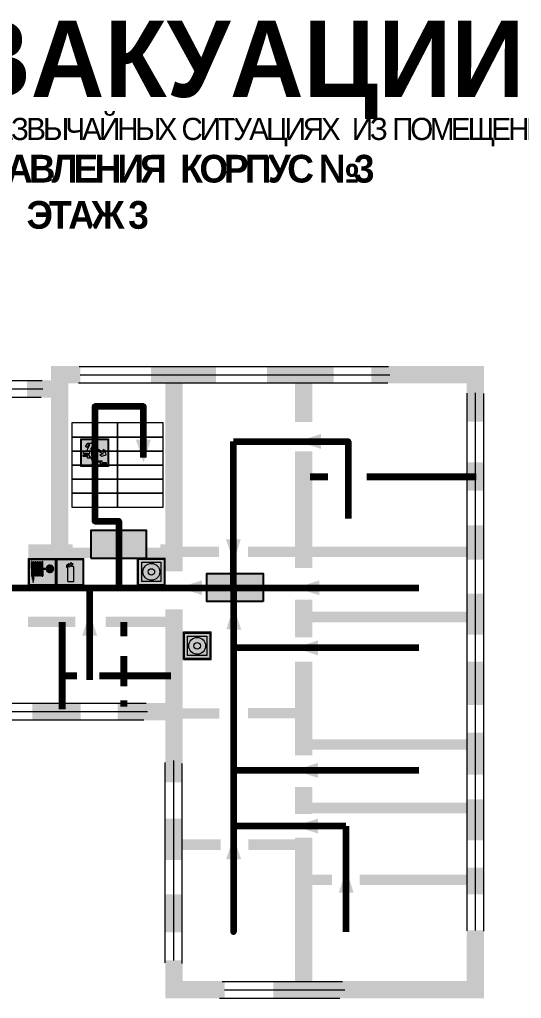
# Model space of a CAD drawing. Header units: millimetres. Extents: x 13810 to 67229, y 12374 to 21950.
# Drawn here: x 17582.3 to 17727.1, y 19581.7 to 19864.2 of the extents above; entities that cross this region are included whole.
import ezdxf

# ---------------------------------------------------------------- set-up
doc = ezdxf.new("R2010")
doc.units = ezdxf.units.MM
doc.layers.add('План_Штампы', color=7, linetype='Continuous')
doc.styles.add('обычный', font='arial.ttf')

# ---------------------------------------------------------------- blocks, each defined once
blk = doc.blocks.new('A$C7B4425F7')
at = {"true_color": 0xffffff}
blk.add_hatch(color=7, dxfattribs=at).paths.add_polyline_path([(0, 0), (-16, 0), (-16, -8), (0, -8)])
h = blk.add_hatch(color=126)
h.paths.add_polyline_path([(-0.2, -0.2), (-15.8, -0.2), (-15.8, -7.8), (-0.2, -7.8)])
h.paths.add_polyline_path([(-11.76, -2.03), (-11.76, -3.66), (-11.17, -3.66, -0.568275), (-11.17, -6.18), (-12.58, -6.18), (-12.58, -2.03)], flags=16)
h.paths.add_polyline_path([(-13.33, -4.12, -0.495768), (-13.59, -6.18), (-15.03, -6.18), (-15.03, -2.03), (-13.59, -2.03, -0.487973)], flags=16)
h.paths.add_polyline_path([(-10.25, -2.03), (-9.48, -2.03), (-9.48, -6.18), (-10.25, -6.18)], flags=16)
h.paths.add_polyline_path([(-13.84, -3.69), (-14.24, -3.69), (-14.24, -3.03), (-13.9, -3.03, -0.692621)], flags=0)
h.paths.add_polyline_path([(-9.15, -2.03), (-8.4, -2.03), (-8.04, -3.07), (-7.68, -2.03), (-6.93, -2.03), (-7.64, -4.1), (-6.93, -6.18), (-7.68, -6.18), (-8.04, -5.14), (-8.4, -6.18), (-9.15, -6.18), (-8.44, -4.1)], flags=16)
h.paths.add_polyline_path([(-11.76, -4.46), (-11.42, -4.46, -0.692621), (-11.36, -5.12), (-11.76, -5.12)], flags=0)
h.paths.add_polyline_path([(-13.9, -5.2), (-14.24, -5.2), (-14.24, -4.55), (-13.84, -4.55, -0.708038)], flags=0)
edge = h.paths.add_edge_path(flags=16)
edge.add_ellipse((-5.51, -4.08), major_axis=(0, 2.05), ratio=0.586184, start_angle=0, end_angle=360)
edge = h.paths.add_edge_path(flags=0)
edge.add_ellipse((-5.51, -4.08), major_axis=(0, 1.14), ratio=0.454828, start_angle=0, end_angle=360)
h.paths.add_polyline_path([(-4.13, -4.96, 0.377264), (-3.48, -4.52, 0.0555), (-3.16, -2.03), (-1.66, -2.03), (-1.66, -4.96), (-0.96, -4.96), (-0.96, -7.01), (-1.75, -7.01), (-1.75, -6.18), (-3.3, -6.18), (-3.3, -7.02), (-4.13, -7.02)], flags=16)
h.paths.add_polyline_path([(-2.73, -2.91), (-2.28, -2.91), (-2.28, -4.96), (-3.05, -4.96, 0.079136)], flags=0)
at = {"color": 126}
blk.add_lwpolyline([(-16, -8), (0, -8), (0, 0), (-16, 0)], close=True, dxfattribs=at)
blk = doc.blocks.new('вниз')
at = {"lineweight": 0, "true_color": 0xffffff}
h = blk.add_hatch(color=7, dxfattribs=at)
h.dxf.hatch_style = 1
h.paths.add_polyline_path([(40994.51, -4472.22), (40986.51, -4472.22), (40986.51, -4480.22), (40994.51, -4480.22)])
h.paths.add_polyline_path([(40994.31, -4472.42), (40994.31, -4480.01), (40986.71, -4480.01), (40986.71, -4472.42)], flags=16)
h.paths.add_polyline_path([(40988.43, -4473.53), (40989.43, -4473.53), (40990.19, -4473.96), (40990.19, -4474.6), (40991, -4474.6), (40991, -4475.06), (40989.73, -4475.06), (40989.73, -4474.46), (40989.3, -4475.18), (40990.17, -4475.7), (40990.17, -4477.11), (40989.63, -4477.11), (40989.63, -4476.01), (40988.94, -4475.59), (40988.94, -4476.46), (40988.94, -4476.46), (40987.47, -4476.46), (40987.26, -4476.46), (40987.26, -4475.92), (40988.4, -4475.92), (40988.4, -4475.2), (40989.1, -4473.99), (40988.66, -4473.99), (40988.24, -4474.7), (40987.86, -4474.47), (40988.41, -4473.56)], flags=0)
h.paths.add_polyline_path([(40990.55, -4473.29, -1), (40989.69, -4473.29, -1)], flags=0)
h.paths.add_polyline_path([(40988.85, -4476.89), (40988.85, -4477.43), (40990.1, -4477.43), (40990.1, -4477.99), (40991.34, -4477.99), (40991.34, -4478.54), (40992.59, -4478.54), (40992.59, -4479.09), (40993.83, -4479.09), (40993.83, -4479.52), (40992.17, -4479.52), (40992.17, -4478.97), (40990.91, -4478.97), (40990.91, -4478.41), (40989.68, -4478.41), (40989.68, -4477.86), (40988.43, -4477.86), (40988.43, -4477.31), (40987.6, -4477.31), (40987.18, -4477.31), (40987.18, -4476.89)], flags=0)
h.paths.add_polyline_path([(40991.61, -4475.33), (40993.12, -4476.2), (40992.9, -4475.27), (40993.48, -4475.6), (40993.83, -4476.88), (40992.56, -4477.22), (40991.97, -4476.88), (40992.9, -4476.61), (40991.38, -4475.74), (40991.58, -4475.39)], flags=0)
h.paths.add_polyline_path([(40990.19, -4473.96), (40989.43, -4473.53), (40988.43, -4473.53), (40988.41, -4473.56), (40987.86, -4474.47), (40988.24, -4474.7), (40988.66, -4473.99), (40989.1, -4473.99), (40988.4, -4475.2), (40988.4, -4475.92), (40987.26, -4475.92), (40987.26, -4476.46), (40987.47, -4476.46), (40988.94, -4476.46), (40988.94, -4476.27), (40988.94, -4475.59), (40989.63, -4476.01), (40989.63, -4477.11), (40990.17, -4477.11), (40990.17, -4475.7), (40989.3, -4475.18), (40989.73, -4474.46), (40989.73, -4475.06), (40991, -4475.06), (40991, -4474.6), (40990.19, -4474.6)], flags=0)
h.paths.add_polyline_path([(40990.55, -4473.29, 1), (40989.69, -4473.29, 1)], flags=0)
h.paths.add_polyline_path([(40991.61, -4475.33), (40991.58, -4475.39), (40991.38, -4475.74), (40992.9, -4476.61), (40991.97, -4476.88), (40992.56, -4477.22), (40993.83, -4476.88), (40993.48, -4475.6), (40992.9, -4475.27), (40993.12, -4476.2)], flags=0)
h.paths.add_polyline_path([(40990.1, -4477.43), (40988.85, -4477.43), (40988.85, -4476.89), (40987.18, -4476.89), (40987.18, -4477.31), (40987.6, -4477.31), (40988.43, -4477.31), (40988.43, -4477.86), (40989.68, -4477.86), (40989.68, -4478.41), (40990.91, -4478.41), (40990.91, -4478.97), (40992.17, -4478.97), (40992.17, -4479.52), (40993.83, -4479.52), (40993.83, -4479.09), (40992.59, -4479.09), (40992.59, -4478.54), (40991.34, -4478.54), (40991.34, -4477.99), (40990.1, -4477.99)], flags=0)
at = {"lineweight": 0}
h = blk.add_hatch(color=126, dxfattribs=at)
h.dxf.hatch_style = 1
h.paths.add_polyline_path([(40994.31, -4472.42), (40986.71, -4472.42), (40986.71, -4480.01), (40994.31, -4480.01)])
h.paths.add_polyline_path([(40988.43, -4473.53), (40989.43, -4473.53), (40990.19, -4473.96), (40990.19, -4474.6), (40991, -4474.6), (40991, -4475.06), (40989.73, -4475.06), (40989.73, -4474.46), (40989.3, -4475.18), (40990.17, -4475.7), (40990.17, -4477.11), (40989.63, -4477.11), (40989.63, -4476.01), (40988.94, -4475.59), (40988.94, -4476.46), (40988.94, -4476.46), (40987.47, -4476.46), (40987.26, -4476.46), (40987.26, -4475.92), (40988.4, -4475.92), (40988.4, -4475.2), (40989.1, -4473.99), (40988.66, -4473.99), (40988.24, -4474.7), (40987.86, -4474.47), (40988.41, -4473.56)], flags=16)
h.paths.add_polyline_path([(40990.55, -4473.29, -1), (40989.69, -4473.29, -1)], flags=16)
h.paths.add_polyline_path([(40988.85, -4476.89), (40988.85, -4477.43), (40990.1, -4477.43), (40990.1, -4477.99), (40991.34, -4477.99), (40991.34, -4478.54), (40992.59, -4478.54), (40992.59, -4479.09), (40993.83, -4479.09), (40993.83, -4479.52), (40992.17, -4479.52), (40992.17, -4478.97), (40990.91, -4478.97), (40990.91, -4478.41), (40989.68, -4478.41), (40989.68, -4477.86), (40988.43, -4477.86), (40988.43, -4477.31), (40987.6, -4477.31), (40987.18, -4477.31), (40987.18, -4476.89)], flags=16)
h.paths.add_polyline_path([(40991.61, -4475.33), (40993.12, -4476.2), (40992.9, -4475.27), (40993.48, -4475.6), (40993.83, -4476.88), (40992.56, -4477.22), (40991.97, -4476.88), (40992.9, -4476.61), (40991.38, -4475.74), (40991.58, -4475.39)], flags=16)
at = {"lineweight": 0, "true_color": 0xffffff}
h = blk.add_hatch(color=7, dxfattribs=at)
h.dxf.hatch_style = 1
h.paths.add_polyline_path([(40989.73, -4474.46), (40989.73, -4475.06), (40991, -4475.06), (40991, -4474.6), (40990.19, -4474.6), (40990.19, -4473.96), (40989.43, -4473.53), (40988.43, -4473.53), (40988.41, -4473.56), (40987.86, -4474.47), (40988.24, -4474.7), (40988.66, -4473.99), (40989.1, -4473.99), (40988.4, -4475.2), (40988.4, -4475.92), (40987.26, -4475.92), (40987.26, -4476.46), (40987.47, -4476.46), (40988.94, -4476.46), (40988.94, -4475.59), (40989.63, -4476.01), (40989.63, -4477.11), (40990.17, -4477.11), (40990.17, -4475.7), (40989.3, -4475.18)])
h.paths.add_polyline_path([(40989.69, -4473.29, 1), (40990.55, -4473.29, 1)])
h.paths.add_polyline_path([(40991.61, -4475.33), (40991.58, -4475.39), (40991.38, -4475.74), (40992.9, -4476.61), (40991.97, -4476.88), (40992.56, -4477.22), (40993.83, -4476.88), (40993.48, -4475.6), (40992.9, -4475.27), (40993.12, -4476.2)])
h.paths.add_polyline_path([(40990.1, -4477.43), (40988.85, -4477.43), (40988.85, -4476.89), (40987.18, -4476.89), (40987.18, -4477.31), (40987.6, -4477.31), (40988.43, -4477.31), (40988.43, -4477.86), (40989.68, -4477.86), (40989.68, -4478.41), (40990.91, -4478.41), (40990.91, -4478.97), (40992.17, -4478.97), (40992.17, -4479.52), (40993.83, -4479.52), (40993.83, -4479.09), (40992.59, -4479.09), (40992.59, -4478.54), (40991.34, -4478.54), (40991.34, -4477.99), (40990.1, -4477.99)])
at = {"color": 126, "lineweight": 0}
for points in [[(40986.51, -4472.22), (40994.51, -4472.22), (40994.51, -4480.22), (40986.51, -4480.22)], [(40986.71, -4472.42), (40994.31, -4472.42), (40994.31, -4480.01), (40986.71, -4480.01)]]:
    blk.add_lwpolyline(points, close=True, dxfattribs=at)
for points in [[(40987.47, -4476.46), (40987.26, -4476.46), (40987.26, -4475.92), (40988.4, -4475.92), (40988.4, -4475.2), (40989.1, -4473.99), (40988.66, -4473.99), (40988.24, -4474.7), (40987.86, -4474.47), (40988.41, -4473.56), (40988.43, -4473.53), (40989.43, -4473.53), (40990.19, -4473.96), (40990.19, -4474.6), (40991, -4474.6), (40991, -4475.06), (40989.73, -4475.06), (40989.73, -4474.46), (40989.3, -4475.18), (40990.17, -4475.7), (40990.17, -4477.11), (40989.63, -4477.11), (40989.63, -4476.01), (40988.94, -4475.59), (40988.94, -4476.46)], [(40987.6, -4477.31), (40987.18, -4477.31), (40987.18, -4476.89), (40988.85, -4476.89), (40988.85, -4477.43), (40990.1, -4477.43), (40990.1, -4477.99), (40991.34, -4477.99), (40991.34, -4478.54), (40992.59, -4478.54), (40992.59, -4479.09), (40993.83, -4479.09), (40993.83, -4479.52), (40992.17, -4479.52), (40992.17, -4478.97), (40990.91, -4478.97), (40990.91, -4478.41), (40989.68, -4478.41), (40989.68, -4477.86), (40988.43, -4477.86), (40988.43, -4477.31), (40987.6, -4477.31)], [(40987.47, -4476.46), (40988.94, -4476.46), (40988.94, -4476.27)], [(40991.58, -4475.39), (40991.38, -4475.74), (40992.9, -4476.61), (40991.97, -4476.88), (40992.56, -4477.22), (40993.83, -4476.88), (40993.48, -4475.6), (40992.9, -4475.27), (40993.12, -4476.2), (40991.61, -4475.33), (40991.58, -4475.39)]]:
    blk.add_lwpolyline(points, dxfattribs=at)
blk.add_circle((40990.12, -4473.29), 0.432, dxfattribs=at)
blk = doc.blocks.new('A$C32E8229D')
at = {"true_color": 0xffffff}
blk.add_hatch(color=7, dxfattribs=at).paths.add_polyline_path([(0, 0), (0, -8), (16, -8), (16, 0)])
h = blk.add_hatch(color=126)
h.paths.add_polyline_path([(0.2, -0.2), (15.8, -0.2), (15.8, -7.8), (0.2, -7.8)])
h.paths.add_polyline_path([(13.49, -2.05), (12.08, -2.05), (11.37, -2.63, 0.162397), (11.29, -2.84), (11.29, -3.63), (10.35, -3.63), (10.35, -4.05), (11.68, -4.05), (11.68, -3.48), (12.26, -4.28), (11.29, -5.1), (11.29, -6.78), (11.85, -6.78), (11.85, -5.44), (12.8, -4.64), (12.8, -5.94), (14.46, -5.94), (14.46, -5.39), (13.45, -5.39), (13.45, -3.97), (12.46, -2.59), (13.15, -2.59), (13.69, -3.34), (14.18, -3)], flags=16)
h.paths.add_polyline_path([(10.74, -1.82, 1), (11.8, -1.82, 1)], flags=16)
h.paths.add_polyline_path([(9.39, -3.59), (5.99, -3.59), (6.56, -3.03), (5.91, -3.03), (5.1, -3.83), (5.91, -4.64), (6.56, -4.64), (5.99, -4.09), (9.39, -4.09)], flags=16)
h.paths.add_polyline_path([(4.29, -1.08), (1.72, -1.08), (1.72, -6.6), (4.29, -6.6)], flags=16)
at = {"color": 126}
blk.add_lwpolyline([(16, -8), (0, -8), (0, 0), (16, 0)], close=True, dxfattribs=at)
blk = doc.blocks.new('A$C54414219')
at = {"true_color": 0xffffff}
h = blk.add_hatch(color=7, dxfattribs=at)
h.paths.add_polyline_path([(2.39, -9.45), (2.39, -18.3), (11.23, -18.3), (11.23, -9.45)], flags=0)
h.paths.add_polyline_path([(10.71, -13.87, -1), (2.92, -13.87, -1)], flags=0)
h.paths.add_polyline_path([(8.3, -13.87, -1), (5.33, -13.87, -1)], flags=0)
h.paths.add_polyline_path([(0.41, -7.47), (0.41, -20.27), (13.21, -20.27), (13.21, -7.47)])
h.paths.add_polyline_path([(0.92, -19.77), (12.71, -19.77), (12.71, -7.98), (0.92, -7.98)], flags=16)
h.paths.add_polyline_path([(11.23, -9.45), (11.23, -18.3), (2.39, -18.3), (2.39, -9.45)], flags=0)
at = {"lineweight": 5}
h = blk.add_hatch(color=242, dxfattribs=at)
h.paths.add_polyline_path([(12.71, -7.98), (0.92, -7.98), (0.92, -19.77), (12.71, -19.77)])
h.paths.add_polyline_path([(11.23, -18.3), (2.39, -18.3), (2.39, -9.45), (11.23, -9.45)], flags=16)
h.paths.add_polyline_path([(10.71, -13.87, -1), (2.92, -13.87, -1)], flags=0)
h.paths.add_polyline_path([(8.3, -13.87, -1), (5.33, -13.87, -1)], flags=0)
at = {"true_color": 0xffffff}
h = blk.add_hatch(color=7, dxfattribs=at)
h.paths.add_polyline_path([(2.39, -9.45), (2.39, -18.3), (11.23, -18.3), (11.23, -9.45)])
h.paths.add_polyline_path([(10.71, -13.87, -1), (2.92, -13.87, -1)], flags=16)
h.paths.add_polyline_path([(8.3, -13.87, -1), (5.33, -13.87, -1)], flags=0)
at = {"lineweight": 5}
h = blk.add_hatch(color=242, dxfattribs=at)
h.paths.add_polyline_path([(2.92, -13.87, 1), (10.71, -13.87, 1)])
h.paths.add_polyline_path([(8.3, -13.87, -1), (5.33, -13.87, -1)], flags=16)
at = {"color": 242, "lineweight": 5}
for p, q in [((0.41, -20.27), (0.41, -7.47)), ((0.41, -7.47), (13.21, -7.47)), ((0.41, -7.47), (13.21, -7.47)), ((13.21, -20.27), (13.21, -7.47)), ((0.41, -20.27), (13.21, -20.27))]:
    blk.add_line(p, q, dxfattribs=at)
for points in [[(0.92, -7.98), (12.71, -7.98), (12.71, -19.77), (0.92, -19.77)], [(2.39, -9.45), (11.23, -9.45), (11.23, -18.3), (2.39, -18.3)]]:
    blk.add_lwpolyline(points, close=True, dxfattribs=at)
for radius in [3.89, 1.49]:
    blk.add_circle((6.81, -13.87), radius, dxfattribs=at)
blk = doc.blocks.new('A$C37112FD5')
at = {"true_color": 0xf5f5ff}
h = blk.add_hatch(color=7, dxfattribs=at)
h.dxf.hatch_style = 1
h.paths.add_polyline_path([(12.8, -7.4), (0, -7.4), (0, -20.2), (12.8, -20.2)])
h.paths.add_polyline_path([(12.29, -7.91), (12.29, -19.69), (0.51, -19.69), (0.51, -7.91)], flags=16)
h.paths.add_polyline_path([(4.98, -9.04, -0.42597), (5.17, -9.22), (5.17, -12.25), (5.17, -15.29, -0.432244), (4.98, -15.47), (4.83, -15.47, -0.42597), (4.64, -15.29), (4.64, -12.25), (4.64, -9.22, -0.432244), (4.83, -9.04)], flags=0)
h.paths.add_polyline_path([(4.28, -9.22), (4.28, -12.25), (4.28, -15.29, -0.432244), (4.09, -15.47), (3.94, -15.47, -0.42597), (3.75, -15.29), (3.75, -12.25), (3.75, -9.22, -0.432244), (3.94, -9.04), (4.09, -9.04, -0.42597)], flags=0)
h.paths.add_polyline_path([(5.72, -9.04), (5.87, -9.04, -0.42597), (6.06, -9.22), (6.06, -12.25), (6.06, -15.29, -0.432244), (5.87, -15.47), (5.72, -15.47, -0.42597), (5.53, -15.29), (5.53, -12.25), (5.53, -9.22, -0.432244)], flags=0)
h.paths.add_polyline_path([(6.42, -8.9), (6.5, -8.9, -0.42597), (6.69, -9.08), (6.69, -12.03), (8.21, -12.03, -15.824349), (8.21, -12.47), (6.69, -12.47), (6.69, -15.42, -0.432244), (6.5, -15.6), (6.42, -15.6)], flags=0)
h.paths.add_polyline_path([(3.39, -9.22), (3.39, -12.25), (3.39, -15.29, -0.432244), (3.2, -15.47), (3.05, -15.47, -0.42597), (2.85, -15.29), (2.85, -12.25), (2.85, -9.22, -0.432244), (3.05, -9.04), (3.2, -9.04, -0.42597)], flags=0)
h.paths.add_polyline_path([(2.5, -9.22), (2.5, -16.71), (1.96, -16.71), (1.96, -9.22, -0.432244), (2.15, -9.04), (2.31, -9.04, -0.42597)], flags=0)
h.paths.add_polyline_path([(1.61, -8.9), (1.61, -15.6), (1.57, -15.6, -0.42597), (1.37, -15.42), (1.37, -12.03), (1.37, -9.09, -0.432244), (1.57, -8.9)], flags=0)
h.paths.add_polyline_path([(9.76, -10.81), (9.76, -12.03), (8.49, -12.03, -0.336371)], flags=0)
h.paths.add_polyline_path([(8.49, -12.47), (9.76, -12.47), (9.76, -13.7, -0.336371)], flags=0)
h.paths.add_polyline_path([(10.11, -10.81, -0.336371), (11.38, -12.03), (10.11, -12.03)], flags=0)
h.paths.add_polyline_path([(10.11, -12.47), (11.38, -12.47, -0.336371), (10.11, -13.7)], flags=0)
h.paths.add_polyline_path([(2.5, -16.84), (2.5, -17.05), (1.97, -17.05), (1.97, -16.84)], flags=0)
h.paths.add_polyline_path([(2.5, -17.24, -0.033778), (2.24, -18.6, -0.033778), (1.97, -17.24)], flags=0)
h = blk.add_hatch(color=242)
h.dxf.hatch_style = 1
h.paths.add_polyline_path([(12.29, -7.91), (0.51, -7.91), (0.51, -19.69), (12.29, -19.69)])
h.paths.add_polyline_path([(6.42, -15.6), (6.42, -8.9), (6.5, -8.9, -0.42597), (6.69, -9.08), (6.69, -12.03), (8.21, -12.03, -15.824349), (8.21, -12.47), (6.69, -12.47), (6.69, -15.42, -0.432244), (6.5, -15.6)], flags=16)
h.paths.add_polyline_path([(5.87, -15.47), (5.72, -15.47, -0.42597), (5.53, -15.29), (5.53, -12.25), (5.53, -9.22, -0.432244), (5.72, -9.04), (5.87, -9.04, -0.42597), (6.06, -9.22), (6.06, -12.25), (6.06, -15.29, -0.432244)], flags=16)
h.paths.add_polyline_path([(4.98, -15.47), (4.83, -15.47, -0.42597), (4.64, -15.29), (4.64, -12.25), (4.64, -9.22, -0.432244), (4.83, -9.04), (4.98, -9.04, -0.42597), (5.17, -9.22), (5.17, -12.25), (5.17, -15.29, -0.432244)], flags=16)
h.paths.add_polyline_path([(4.09, -15.47), (3.94, -15.47, -0.42597), (3.75, -15.29), (3.75, -12.25), (3.75, -9.22, -0.432244), (3.94, -9.04), (4.09, -9.04, -0.42597), (4.28, -9.22), (4.28, -12.25), (4.28, -15.29, -0.432244)], flags=16)
h.paths.add_polyline_path([(3.2, -15.47), (3.05, -15.47, -0.42597), (2.85, -15.29), (2.85, -12.25), (2.85, -9.22, -0.432244), (3.05, -9.04), (3.2, -9.04, -0.42597), (3.39, -9.22), (3.39, -12.25), (3.39, -15.29, -0.432244)], flags=16)
h.paths.add_polyline_path([(2.5, -17.05), (1.97, -17.05), (1.97, -16.84), (2.5, -16.84)], flags=16)
h.paths.add_polyline_path([(2.5, -17.24, -0.033778), (2.24, -18.6, -0.033778), (1.97, -17.24)], flags=16)
h.paths.add_polyline_path([(2.5, -16.71), (1.96, -16.71), (1.96, -9.22, -0.432244), (2.15, -9.04), (2.31, -9.04, -0.42597), (2.5, -9.22)], flags=16)
h.paths.add_polyline_path([(1.61, -15.6), (1.57, -15.6, -0.42597), (1.37, -15.42), (1.37, -12.03), (1.37, -9.09, -0.432244), (1.57, -8.9), (1.61, -8.9)], flags=16)
h.paths.add_polyline_path([(8.49, -12.47), (9.76, -12.47), (9.76, -13.7, -0.336371)], flags=0)
h.paths.add_polyline_path([(10.11, -13.7), (10.11, -12.47), (11.38, -12.47, -0.336371)], flags=0)
h.paths.add_polyline_path([(8.49, -12.03, -0.336371), (9.76, -10.81), (9.76, -12.03)], flags=0)
h.paths.add_polyline_path([(10.11, -12.03), (10.11, -10.81, -0.336371), (11.38, -12.03)], flags=0)
h = blk.add_hatch(color=7, dxfattribs=at)
h.dxf.hatch_style = 1
h.paths.add_polyline_path([(1.61, -8.9), (1.57, -8.9, 0.432244), (1.37, -9.09), (1.37, -12.03), (1.37, -15.42, 0.42597), (1.57, -15.6), (1.61, -15.6)])
h.paths.add_polyline_path([(2.5, -9.22, 0.42597), (2.31, -9.04), (2.15, -9.04, 0.432244), (1.96, -9.22), (1.96, -16.71), (2.5, -16.71)])
h.paths.add_polyline_path([(2.5, -16.84), (1.97, -16.84), (1.97, -17.05), (2.5, -17.05)])
h.paths.add_polyline_path([(2.5, -17.24), (1.97, -17.24, 0.033778), (2.24, -18.6, 0.033778)])
h.paths.add_polyline_path([(3.39, -12.25), (3.39, -9.22, 0.42597), (3.2, -9.04), (3.05, -9.04, 0.432244), (2.85, -9.22), (2.85, -12.25), (2.85, -15.29, 0.42597), (3.05, -15.47), (3.2, -15.47, 0.432244), (3.39, -15.29)])
h.paths.add_polyline_path([(4.28, -12.25), (4.28, -9.22, 0.42597), (4.09, -9.04), (3.94, -9.04, 0.432244), (3.75, -9.22), (3.75, -12.25), (3.75, -15.29, 0.42597), (3.94, -15.47), (4.09, -15.47, 0.432244), (4.28, -15.29)])
h.paths.add_polyline_path([(5.17, -12.25), (5.17, -9.22, 0.42597), (4.98, -9.04), (4.83, -9.04, 0.432244), (4.64, -9.22), (4.64, -12.25), (4.64, -15.29, 0.42597), (4.83, -15.47), (4.98, -15.47, 0.432244), (5.17, -15.29)])
h.paths.add_polyline_path([(6.06, -12.25), (6.06, -9.22, 0.42597), (5.87, -9.04), (5.72, -9.04, 0.432244), (5.53, -9.22), (5.53, -12.25), (5.53, -15.29, 0.42597), (5.72, -15.47), (5.87, -15.47, 0.432244), (6.06, -15.29)])
h.paths.add_polyline_path([(6.69, -12.47), (8.21, -12.47, 15.824349), (8.21, -12.03), (6.69, -12.03), (6.69, -9.08, 0.42597), (6.5, -8.9), (6.42, -8.9), (6.42, -15.6), (6.5, -15.6, 0.432244), (6.69, -15.42)])
h.paths.add_polyline_path([(8.49, -12.47), (9.76, -12.47), (9.76, -13.7, -0.336371)], flags=16)
h.paths.add_polyline_path([(8.49, -12.03, -0.336371), (9.76, -10.81), (9.76, -12.03)], flags=16)
h.paths.add_polyline_path([(10.11, -12.47), (11.38, -12.47, -0.336371), (10.11, -13.7)], flags=16)
h.paths.add_polyline_path([(10.11, -12.03), (10.11, -10.81, -0.336371), (11.38, -12.03)], flags=16)
h = blk.add_hatch(color=242)
h.dxf.hatch_style = 1
h.paths.add_polyline_path([(9.76, -10.81, 0.336371), (8.49, -12.03), (9.76, -12.03)])
h.paths.add_polyline_path([(10.11, -10.81), (10.11, -12.03), (11.38, -12.03, 0.336371)])
h.paths.add_polyline_path([(11.38, -12.47), (10.11, -12.47), (10.11, -13.7, 0.336371)])
h.paths.add_polyline_path([(9.76, -12.47), (8.49, -12.47, 0.336371), (9.76, -13.7)])
at = {"color": 242, "lineweight": 5}
for p, q in [((0, -20.2), (0, -7.4)), ((0, -7.4), (12.8, -7.4)), ((1.57, -8.9), (1.61, -8.9)), ((1.61, -8.9), (1.61, -15.6)), ((2.15, -9.04), (2.31, -9.04)), ((3.05, -9.04), (3.2, -9.04)), ((3.94, -9.04), (4.09, -9.04)), ((4.83, -9.04), (4.98, -9.04)), ((5.72, -9.04), (5.87, -9.04)), ((6.42, -8.9), (6.42, -15.6)), ((6.5, -8.9), (6.42, -8.9)), ((12.8, -20.2), (12.8, -7.4)), ((1.37, -12.03), (1.37, -9.08)), ((1.37, -12.03), (1.37, -15.42)), ((1.96, -16.71), (1.96, -9.22)), ((2.5, -16.71), (2.5, -9.22)), ((2.85, -12.25), (2.85, -9.22)), ((2.85, -12.25), (2.85, -15.29)), ((3.39, -12.25), (3.39, -9.22)), ((3.39, -12.25), (3.39, -15.29)), ((3.75, -12.25), (3.75, -9.22)), ((3.75, -12.25), (3.75, -15.29)), ((4.28, -12.25), (4.28, -9.22)), ((4.28, -12.25), (4.28, -15.29)), ((4.64, -12.25), (4.64, -9.22)), ((4.64, -12.25), (4.64, -15.29)), ((5.17, -12.25), (5.17, -9.22)), ((5.17, -12.25), (5.17, -15.29)), ((5.53, -12.25), (5.53, -9.22)), ((5.53, -12.25), (5.53, -15.29)), ((6.06, -12.25), (6.06, -9.22)), ((6.06, -12.25), (6.06, -15.29)), ((6.69, -12.03), (6.69, -9.08)), ((8.21, -12.03), (6.69, -12.03)), ((8.21, -12.47), (6.69, -12.47)), ((6.69, -12.47), (6.69, -15.42)), ((9.76, -12.03), (8.49, -12.03)), ((9.76, -12.47), (8.49, -12.47)), ((9.76, -10.81), (9.76, -12.03)), ((9.76, -12.47), (9.76, -13.7)), ((10.11, -10.81), (10.11, -12.03)), ((11.38, -12.03), (10.11, -12.03)), ((11.38, -12.47), (10.11, -12.47)), ((10.11, -12.47), (10.11, -13.7)), ((1.57, -15.6), (1.61, -15.6)), ((1.96, -16.71), (2.5, -16.71)), ((1.97, -16.84), (2.5, -16.84)), ((1.97, -17.05), (1.97, -16.84)), ((2.5, -17.05), (1.97, -17.05)), ((1.97, -17.24), (2.5, -17.24)), ((2.5, -16.84), (2.5, -17.05)), ((3.05, -15.47), (3.2, -15.47)), ((3.94, -15.47), (4.09, -15.47)), ((4.83, -15.47), (4.98, -15.47)), ((5.72, -15.47), (5.87, -15.47)), ((6.42, -15.6), (6.5, -15.6)), ((0, -20.2), (12.8, -20.2))]:
    blk.add_line(p, q, dxfattribs=at)
blk.add_lwpolyline([(0.51, -7.91), (12.29, -7.91), (12.29, -19.69), (0.51, -19.69)], close=True, dxfattribs=at)
for centre, radius, start, end in [((1.56, -9.09), 0.182, 87.1027, 180.6071), ((2.15, -9.22), 0.182, 87.1027, 180.6071), ((2.32, -9.22), 0.182, 359.3929, 92.8973), ((3.04, -9.22), 0.182, 87.1027, 180.6071), ((3.21, -9.22), 0.182, 359.3929, 92.8973), ((3.93, -9.22), 0.182, 87.1027, 180.6071), ((4.1, -9.22), 0.182, 359.3929, 92.8973), ((4.82, -9.22), 0.182, 87.1027, 180.6071), ((4.99, -9.22), 0.182, 359.3929, 92.8973), ((5.71, -9.22), 0.182, 87.1027, 180.6071), ((5.88, -9.22), 0.182, 359.3929, 92.8973), ((6.51, -9.09), 0.182, 359.3929, 92.8973), ((9.93, -12.25), 1.74, 187.2319, 172.7681), ((9.93, -12.25), 1.46, 96.9927, 171.3585), ((9.93, -12.25), 1.46, 188.6415, 263.0073), ((9.93, -12.25), 1.46, 8.6415, 83.0073), ((9.93, -12.25), 1.46, 276.9927, 351.3585), ((1.56, -15.42), 0.182, 179.3929, 272.8973), ((12.17, -15.98), 10.27, 187.041, 194.7793), ((-7.7, -15.98), 10.27, 345.2207, 352.959), ((3.04, -15.29), 0.182, 179.3929, 272.8973), ((3.21, -15.29), 0.182, 267.1027, 0.6071), ((3.93, -15.29), 0.182, 179.3929, 272.8973), ((4.1, -15.29), 0.182, 267.1027, 0.6071), ((4.82, -15.29), 0.182, 179.3929, 272.8973), ((4.99, -15.29), 0.182, 267.1027, 0.6071), ((5.71, -15.29), 0.182, 179.3929, 272.8973), ((5.88, -15.29), 0.182, 267.1027, 0.6071), ((6.51, -15.42), 0.182, 267.1027, 0.6071)]:
    blk.add_arc(centre, radius, start, end, dxfattribs=at)
blk = doc.blocks.new('A$C3AD82952')
at = {"true_color": 0xf5f5ff}
h = blk.add_hatch(color=7, dxfattribs=at)
h.dxf.hatch_style = 1
h.paths.add_polyline_path([(8.21, 8.73, 0.414214), (7.89, 9.05), (7.22, 9.05), (7.22, 9.92), (7.59, 9.92, 1), (7.57, 10.36), (7.22, 10.36), (7.22, 10.6), (6.43, 10.6), (6.43, 10.36), (6.01, 10.36), (4.74, 9.59), (4.74, 8.69), (4.98, 8.73), (4.98, 9.26), (6.12, 9.91), (6.43, 9.91), (6.43, 9.05), (5.76, 9.05, 0.414214), (5.44, 8.73), (5.44, 2.2), (8.21, 2.2)], flags=0)
h.paths.add_polyline_path([(12.8, 12.8), (0, 12.8), (0, 0), (12.8, 0)])
h.paths.add_polyline_path([(0.51, 12.29), (12.29, 12.29), (12.29, 0.51), (0.51, 0.51)], flags=16)
h.paths.add_polyline_path([(4.74, 9.59), (6.01, 10.36), (6.43, 10.36), (6.43, 10.6), (7.22, 10.6), (7.22, 10.36), (7.59, 10.36, -0.94586), (7.59, 9.92), (7.22, 9.92), (7.22, 9.05), (7.89, 9.05, -0.414214), (8.21, 8.73), (8.21, 2.2), (5.44, 2.2), (5.44, 8.73, -0.414214), (5.76, 9.05), (6.43, 9.05), (6.43, 9.91), (6.12, 9.91), (4.98, 9.26), (4.98, 8.73), (4.74, 8.69)], flags=0)
h = blk.add_hatch(color=242)
h.dxf.hatch_style = 1
h.paths.add_polyline_path([(12.29, 12.29), (0.51, 12.29), (0.51, 0.51), (12.29, 0.51)])
h.paths.add_polyline_path([(4.74, 8.69), (4.74, 9.59), (6.01, 10.36), (6.43, 10.36), (6.43, 10.6), (7.22, 10.6), (7.22, 10.36), (7.59, 10.36, -0.94586), (7.59, 9.92), (7.22, 9.92), (7.22, 9.05), (7.89, 9.05, -0.414214), (8.21, 8.73), (8.21, 2.2), (5.44, 2.2), (5.44, 8.73, -0.414214), (5.76, 9.05), (6.43, 9.05), (6.43, 9.91), (6.12, 9.91), (4.98, 9.26), (4.98, 8.73)], flags=16)
h = blk.add_hatch(color=7, dxfattribs=at)
h.dxf.hatch_style = 1
h.paths.add_polyline_path([(8.21, 8.73, 0.414214), (7.89, 9.05), (7.22, 9.05), (7.22, 9.92), (7.59, 9.92, 1), (7.57, 10.36), (7.22, 10.36), (7.22, 10.6), (6.43, 10.6), (6.43, 10.36), (6.01, 10.36), (4.74, 9.59), (4.74, 8.69), (4.98, 8.73), (4.98, 9.26), (6.12, 9.91), (6.43, 9.91), (6.43, 9.05), (5.76, 9.05, 0.414214), (5.44, 8.73), (5.44, 2.2), (8.21, 2.2)])
at = {"color": 242, "lineweight": 5}
for p, q in [((0, 0), (0, 12.8)), ((0, 12.8), (12.8, 12.8)), ((6.01, 10.36), (4.74, 9.59)), ((4.74, 9.59), (4.74, 8.69)), ((4.98, 9.26), (6.12, 9.91)), ((4.98, 8.73), (4.98, 9.26)), ((5.76, 9.05), (6.43, 9.05)), ((6.01, 10.36), (6.43, 10.36)), ((6.12, 9.91), (6.43, 9.91)), ((7.22, 10.6), (6.43, 10.6)), ((6.43, 10.6), (6.43, 10.36)), ((6.43, 9.91), (6.43, 9.05)), ((7.22, 10.36), (7.22, 10.6)), ((7.59, 10.36), (7.22, 10.36)), ((7.22, 9.05), (7.22, 9.92)), ((7.59, 9.92), (7.22, 9.92)), ((7.89, 9.05), (7.22, 9.05)), ((12.8, 0), (12.8, 12.8)), ((4.74, 8.69), (4.98, 8.73)), ((5.44, 2.2), (5.44, 8.73)), ((8.21, 2.2), (8.21, 8.73)), ((0, 0), (12.8, 0)), ((5.44, 2.2), (8.21, 2.2))]:
    blk.add_line(p, q, dxfattribs=at)
blk.add_lwpolyline([(0.51, 12.29), (12.29, 12.29), (12.29, 0.51), (0.51, 0.51)], close=True, dxfattribs=at)
for centre, radius, start, end in [((5.76, 8.73), 0.32, 90, 180), ((7.58, 10.14), 0.223, 273.1875, 86.8125), ((7.89, 8.73), 0.32, 0, 90)]:
    blk.add_arc(centre, radius, start, end, dxfattribs=at)

msp = doc.modelspace()

# ---------------------------------------------------------------- linework, layer by layer
at = {"lineweight": 0}
for points, const_width in [([(17584.44, 19757.64), (17593.88, 19757.64), (17593.88, 19761.74), (17599.79, 19761.74)], 5), ([(17620.17, 19761.74), (17638.94, 19761.74)], 5), ([(17626.81, 19761.74), (17626.81, 19705.02)], 5), ([(17653.66, 19761.74), (17672.9, 19761.74)], 5), ([(17664.29, 19761.74), (17664.29, 19748.06)], 5), ([(17683.74, 19761.74), (17713.84, 19761.74), (17713.84, 19748.16)], 5), ([(17593.88, 19757.64), (17593.88, 19710.3)], 5), ([(17664.29, 19739.66), (17664.29, 19705.92)], 5), ([(17713.84, 19736.44), (17713.84, 19728.25)], 5), ([(17713.84, 19718.3), (17713.84, 19708.35)], 5), ([(17584.82, 19710.3), (17597.58, 19710.3)], 5), ([(17597.58, 19710.3), (17604.01, 19710.3)], 3), ([(17616.4, 19710.3), (17625.34, 19710.3)], 3), ([(17622.85, 19710.3), (17626.81, 19710.3)], 5), ([(17627.54, 19710.6), (17639.78, 19710.6)], 3), ([(17648.21, 19710.6), (17662.75, 19710.6)], 3), ([(17664.04, 19710.6), (17712.99, 19710.6)], 3), ([(17713.84, 19698.55), (17713.84, 19686.74)], 5), ([(17664.29, 19696.81), (17664.29, 19685.96)], 5), ([(17610.62, 19664.49), (17626.81, 19664.49), (17626.81, 19663.9), (17626.81, 19694.05)], 5), ([(17584.69, 19690.38), (17598.39, 19690.38)], 3), ([(17607.11, 19690.38), (17626.42, 19690.38)], 3), ([(17663.95, 19691.81), (17712.51, 19691.81)], 3), ([(17594.54, 19690.38), (17594.54, 19665.14), (17594.54, 19674.82), (17598.84, 19674.82)], 2), ([(17612.35, 19690.38), (17612.35, 19686.21)], 2), ([(17612.35, 19671.83), (17612.35, 19680.59)], 2), ([(17664.29, 19678.89), (17664.29, 19666.98)], 5), ([(17713.84, 19678.9), (17713.84, 19666.4)], 5), ([(17605.3, 19674.82), (17625.98, 19674.82)], 2), ([(17664.29, 19672.01), (17664.29, 19651.92)], 5), ([(17585.97, 19664.49), (17599.95, 19664.49)], 5), ([(17612.35, 19665.89), (17612.35, 19667.76)], 2), ([(17626.81, 19644.07), (17626.81, 19663.9)], 5), ([(17625.46, 19663.95), (17639.9, 19663.95)], 3), ([(17648.19, 19664.04), (17662.63, 19664.04)], 3), ([(17713.84, 19658.39), (17713.84, 19646.31)], 5), ([(17662.91, 19655.01), (17714.54, 19655.01)], 3), ([(17664.29, 19642.69), (17664.29, 19634.96)], 5), ([(17713.84, 19639.15), (17713.84, 19627.39)], 5), ([(17663.58, 19636.67), (17672.11, 19636.67)], 3), ([(17670.97, 19636.67), (17715.22, 19636.67)], 3), ([(17626.81, 19621.68), (17626.81, 19633.64)], 5), ([(17664.29, 19628.08), (17664.29, 19624.55)], 5), ([(17626.81, 19626.1), (17640.26, 19626.1)], 3), ([(17648.27, 19626.1), (17664.28, 19626.1)], 3), ([(17664.29, 19624.55), (17664.29, 19584.21)], 5), ([(17713.84, 19619.47), (17713.84, 19611.8)], 5), ([(17664.19, 19615.91), (17672.4, 19615.91)], 3), ([(17680.46, 19615.91), (17713.76, 19615.91)], 3), ([(17626.81, 19600.81), (17626.81, 19611.75)], 5), ([(17713.84, 19601.32), (17713.84, 19584.21), (17655.49, 19584.21)], 5), ([(17641.43, 19584.21), (17626.81, 19584.21), (17626.81, 19592.67)], 5)]:
    msp.add_lwpolyline(points, dxfattribs=dict(at, const_width=const_width))
for points in [[(17599.43, 19764.09), (17688.76, 19764.09)], [(17457, 19760.03), (17588.75, 19760.03)], [(17599.79, 19761.74), (17689.12, 19761.74)], [(17457.25, 19757.64), (17589.01, 19757.64)], [(17599.24, 19759.39), (17688.57, 19759.39)], [(17456.72, 19755.22), (17588.48, 19755.22)], [(17711.44, 19601.21), (17711.44, 19756.39)], [(17713.84, 19601.32), (17713.84, 19756.5)], [(17716.29, 19601.13), (17716.29, 19756.31)], [(17426.86, 19666.93), (17618.78, 19666.93)], [(17427.3, 19664.49), (17619.22, 19664.49)], [(17426.22, 19662.09), (17618.15, 19662.09)], [(17624.33, 19592.02), (17624.33, 19649.77)], [(17626.81, 19592.67), (17626.81, 19650.41)], [(17629.24, 19591.77), (17629.24, 19649.51)], [(17640.76, 19586.63), (17675.46, 19586.63)], [(17639.97, 19581.82), (17674.67, 19581.82)], [(17641.43, 19584.21), (17676.12, 19584.21)]]:
    msp.add_lwpolyline(points, dxfattribs=at)
at = {"color": 126, "lineweight": 100, "true_color": 0x008754}
for points in [[(17618, 19737.83), (17618, 19752.59), (17603.97, 19752.59), (17603.97, 19719.46), (17610.88, 19719.46), (17610.88, 19700.24)], [(17644.01, 19700.24), (17644.01, 19742.43)], [(17644.01, 19742.43), (17677.11, 19742.43), (17677.11, 19720.28)], [(17394.23, 19700.24), (17697.5, 19700.24)], [(17602.47, 19700.24), (17602.47, 19673.64)], [(17644.01, 19700.24), (17644.01, 19600.98), (17644.01, 19600.98)], [(17697.5, 19682.88), (17644.01, 19682.88)], [(17697.5, 19647.51), (17644.01, 19647.51)], [(17676.47, 19631.45), (17644.01, 19631.45)], [(17676.47, 19631.45), (17676.47, 19600.98)]]:
    msp.add_lwpolyline(points, dxfattribs=at)
at = {"lineweight": 0}
for points in [[(17597.36, 19743.75), (17610.55, 19743.75), (17610.55, 19747.81), (17597.36, 19747.81)], [(17610.55, 19743.75), (17623.74, 19743.75), (17623.74, 19747.81), (17610.55, 19747.81)], [(17597.36, 19739.69), (17610.55, 19739.69), (17610.55, 19743.75), (17597.36, 19743.75)], [(17610.55, 19739.69), (17623.74, 19739.69), (17623.74, 19743.75), (17610.55, 19743.75)], [(17597.36, 19735.64), (17610.55, 19735.64), (17610.55, 19739.69), (17597.36, 19739.69)], [(17610.55, 19735.64), (17623.74, 19735.64), (17623.74, 19739.69), (17610.55, 19739.69)], [(17597.36, 19731.58), (17610.55, 19731.58), (17610.55, 19735.64), (17597.36, 19735.64)], [(17610.55, 19731.58), (17623.74, 19731.58), (17623.74, 19735.64), (17610.55, 19735.64)], [(17597.36, 19727.52), (17610.55, 19727.52), (17610.55, 19731.58), (17597.36, 19731.58)], [(17610.55, 19727.52), (17623.74, 19727.52), (17623.74, 19731.58), (17610.55, 19731.58)], [(17597.36, 19723.46), (17610.55, 19723.46), (17610.55, 19727.52), (17597.36, 19727.52)], [(17610.55, 19723.46), (17623.74, 19723.46), (17623.74, 19727.52), (17610.55, 19727.52)]]:
    msp.add_lwpolyline(points, close=True, dxfattribs=at)
at = {"lineweight": 100, "const_width": 2}
for points in [[(17671.3, 19732.26), (17666.12, 19732.26)], [(17714.04, 19732.26), (17682.42, 19732.26)]]:
    msp.add_lwpolyline(points, dxfattribs=at)
at = {"layer": 'План_Штампы', "color": 126, "true_color": 0x008754}
for points in [[(17615.86, 19742.99), (17620.15, 19742.99), (17618.03, 19736.4)], [(17669.24, 19744.62), (17669.24, 19740.33), (17662.65, 19742.45)], [(17641.84, 19714.26), (17646.13, 19714.26), (17644.01, 19707.67)], [(17634.96, 19702.42), (17634.95, 19698.13), (17628.36, 19700.25)], [(17668.74, 19702.37), (17668.73, 19698.08), (17662.14, 19700.2)], [(17646.23, 19688.19), (17641.94, 19688.2), (17644.05, 19694.79)], [(17604.65, 19686.44), (17600.35, 19686.44), (17602.47, 19693.03)], [(17668.35, 19685.04), (17668.35, 19680.75), (17661.76, 19682.87)], [(17668.35, 19649.68), (17668.35, 19645.39), (17661.76, 19647.51)], [(17668.35, 19633.62), (17668.35, 19629.33), (17661.76, 19631.44)], [(17646.21, 19621.88), (17641.91, 19621.89), (17644.03, 19628.47)], [(17678.68, 19612.24), (17674.39, 19612.24), (17676.5, 19618.83)]]:
    msp.add_solid(points, dxfattribs=at)

# ---------------------------------------------------------------- block references
at = {"color": 126, "true_color": 0x008754}
msp.add_blockref('вниз', (-23386.53, 24215.46), dxfattribs=at)
for name, p, xscale, yscale, zscale in [('A$C54414219', (17616.05, 19713.49), 0.625, 0.625, 0.625), ('A$C37112FD5', (17584.82, 19713.35), 0.6249984004534781, 0.6249984004534781, 0.6249984004534781), ('A$C3AD82952', (17592.82, 19700.72), 0.625, 0.625, 0.625), ('A$C54414219', (17629.28, 19692.16), 0.625, 0.625, 0.625)]:
    msp.add_blockref(name, p, dxfattribs=dict(xscale=xscale, yscale=yscale, zscale=zscale))
at = {"layer": 'План_Штампы'}
msp.add_blockref('A$C7B4425F7', (17618.88, 19716.78), dxfattribs=at)
at = {"layer": 'План_Штампы', "color": 126, "true_color": 0x008754, "xscale": 1.012510887696, "yscale": 1.012510887696, "zscale": 1.012510887696, "rotation": 359.9978653237144}
msp.add_blockref('A$C32E8229D', (17636.36, 19704.38), dxfattribs=at)

# ---------------------------------------------------------------- texts
at = {"lineweight": 0, "insert": (17450.87, 19863.91), "char_height": 22, "width": 493.8901, "attachment_point": 1, "style": 'обычный'}
msp.add_mtext('{\\fProxima Nova Rg|b1|i0|c204|p2;ПЛАН ЭВАКУАЦИИ}', dxfattribs=at)
at = {"color": 0, "lineweight": 0, "insert": (17601.49, 19830.47), "char_height": 8, "width": 449.2158, "attachment_point": 5, "style": 'обычный'}
msp.add_mtext('{\\fArial Black|b1|i0|c204|p34;\\H2x;\\T0.85;  \\fArial Narrow|b0|i0|c204|p34;\\H0.8x;\\W0.9;\\P\\fProxima Nova Rg|b0|i0|c204|p2;\\H0.5x;\\W1;\\C256;ПРИ ПОЖАРЕ  ИЛИ ДРУГИХ ЧРЕЗВЫЧАЙНЫХ СИТУАЦИЯХ  ИЗ ПОМЕЩЕНИЙ \\fProxima Nova Rg|b1|i0|c204|p2;\\H1.25x;\\PЗДАНИЯ УПРАВЛЕНИЯ \\fProxima Nova Rg|b1|i0|c0|p2; \\fProxima Nova Rg|b1|i0|c204|p2;КОРПУС №\\fProxima Nova Rg|b1|i0|c0|p2;3\\fProxima Nova Rg|b1|i0|c204|p2;   \\fProxima Nova Rg|b1|i0|c0|p2;\\P\\fProxima Nova Rg|b1|i0|c204|p2;ЭТАЖ \\fProxima Nova Rg|b1|i0|c0|p2;3}', dxfattribs=at)

doc.saveas('drawing.dxf')
